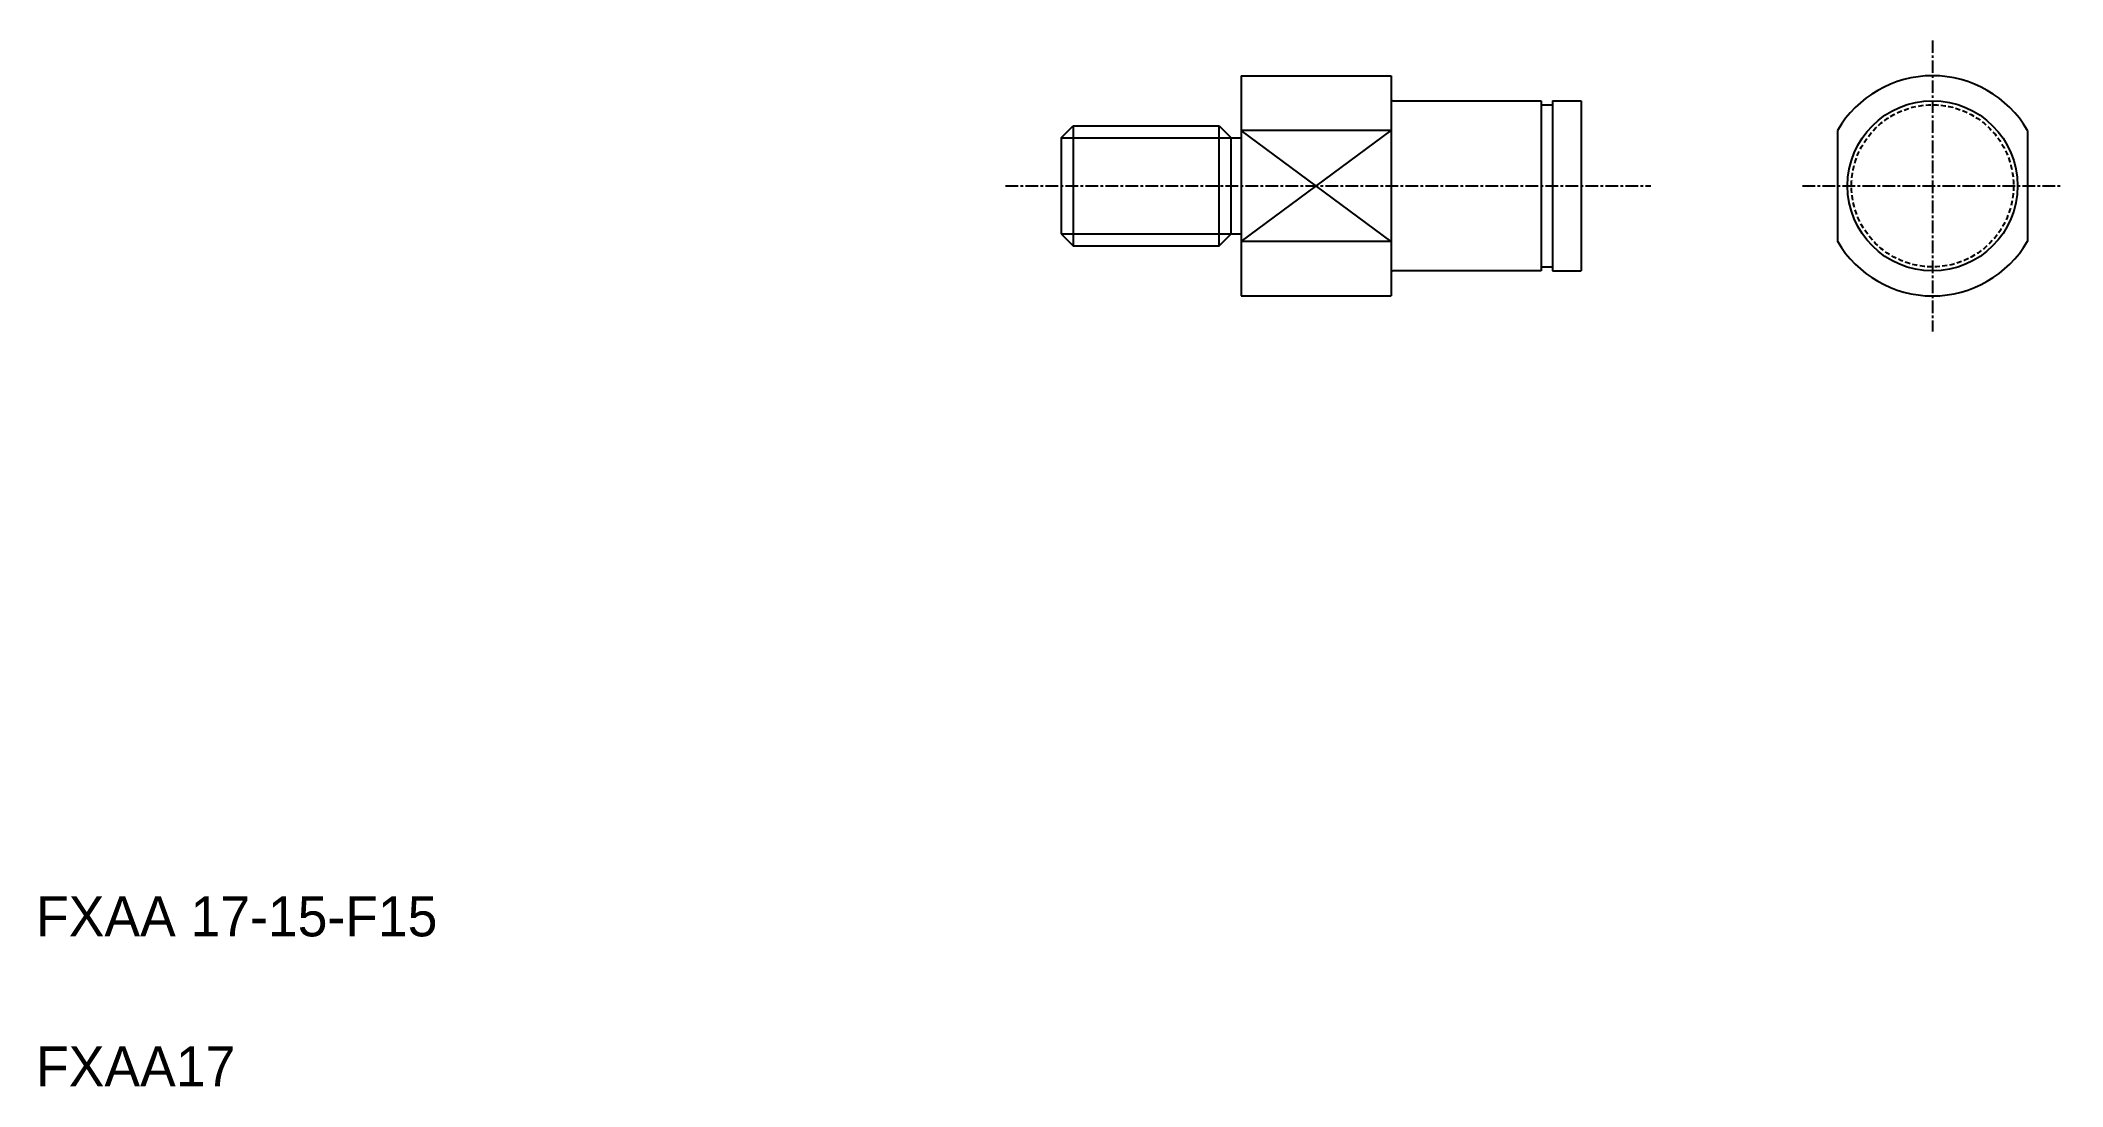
# Model space of a CAD drawing. Extents: x -40 to 162, y 83 to 188.
import ezdxf

# ---------------------------------------------------------------- set-up
doc = ezdxf.new("R2010")
doc.units = 0
doc.linetypes.add('CENTER', pattern=[2, 1.25, -0.25, 0.25, -0.25])
doc.linetypes.add('DASHED', pattern=[0.75, 0.5, -0.25])
doc.layers.get('0').update_dxf_attribs({"linetype": 'CONTINUOUS'})
doc.layers.add('CENTER', color=1, linetype='CENTER')

msp = doc.modelspace()

# ---------------------------------------------------------------- linework, layer by layer
at = {"color": 7, "linetype": 'CONTINUOUS'}
for p, q in [((80.16, 184.44), (80.16, 162.44)), ((80.16, 184.44), (95.16, 184.44)), ((95.16, 184.44), (95.16, 162.44)), ((95.36, 181.94), (110.16, 181.94)), ((99.06, 181.94), (99.06, 181.94)), ((102.76, 181.94), (102.76, 181.94)), ((110.16, 181.94), (110.16, 164.94)), ((110.16, 181.54), (111.31, 181.54)), ((111.31, 181.94), (111.31, 164.94)), ((111.31, 181.94), (114.16, 181.94)), ((114.16, 181.94), (114.16, 164.94)), ((62.16, 178.24), (63.36, 179.44)), ((62.16, 178.24), (62.16, 168.64)), ((63.36, 179.44), (63.36, 167.44)), ((63.36, 179.44), (77.96, 179.44)), ((77.96, 179.44), (79.16, 178.24)), ((77.96, 167.44), (77.96, 179.44)), ((79.16, 168.64), (79.16, 178.24)), ((79.16, 178.24), (80.16, 178.24)), ((95.16, 178.98), (80.16, 178.98)), ((139.8, 178.98), (139.8, 167.89)), ((158.8, 178.98), (158.8, 167.89)), ((62.16, 168.64), (63.36, 167.44)), ((77.96, 167.44), (79.16, 168.64)), ((79.16, 168.64), (80.16, 168.64)), ((95.16, 167.89), (80.16, 167.89)), ((63.36, 167.44), (77.96, 167.44)), ((110.16, 164.94), (95.36, 164.94)), ((110.16, 165.34), (111.31, 165.34)), ((111.31, 164.94), (114.16, 164.94)), ((80.16, 162.44), (95.16, 162.44))]:
    msp.add_line(p, q, dxfattribs=at)
at = {"color": 3, "linetype": 'CONTINUOUS'}
for p, q in [((62.16, 178.24), (79.16, 178.24)), ((80.16, 167.89), (95.16, 178.98)), ((95.16, 167.89), (80.16, 178.98)), ((62.16, 168.64), (79.16, 168.64))]:
    msp.add_line(p, q, dxfattribs=at)
at = {"color": 7, "linetype": 'CONTINUOUS'}
msp.add_circle((149.3, 173.44), 8.5, dxfattribs=at)
at = {"color": 3, "linetype": 'DASHED'}
msp.add_circle((149.3, 173.44), 8.1, dxfattribs=at)
at = {"color": 7, "linetype": 'CONTINUOUS'}
for centre, radius, start, end in [((149.3, 173.44), 11, 30.2726, 149.7274), ((95.36, 182.14), 0.2, 180, 270), ((149.3, 173.44), 11, 210.2726, 329.7274), ((95.36, 164.74), 0.2, 90, 180)]:
    msp.add_arc(centre, radius, start, end, dxfattribs=at)
at = {"layer": 'CENTER', "color": 1, "linetype": 'CENTER'}
for p, q in [((149.3, 187.97), (149.3, 158.9)), ((56.61, 173.44), (121.14, 173.44)), ((136.3, 173.44), (162.3, 173.44))]:
    msp.add_line(p, q, dxfattribs=at)

# ---------------------------------------------------------------- texts
at = {"color": 7, "linetype": 'CONTINUOUS'}
for s, p in [('FXAA 17-15-F15', (-40.34, 98.44)), ('FXAA17', (-40.34, 83.44))]:
    msp.add_text(s, height=4, dxfattribs=at).set_placement(p)

doc.saveas('drawing.dxf')
